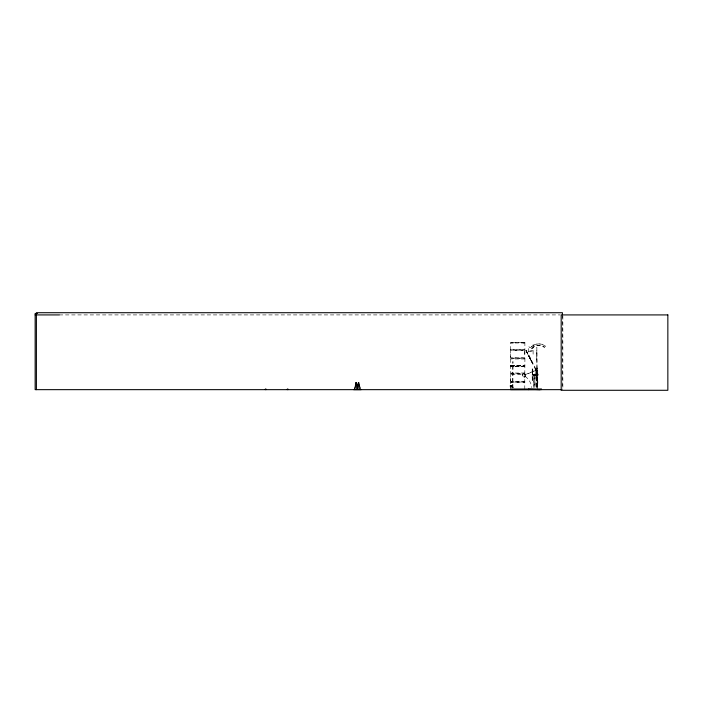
<?xml version="1.0" encoding="UTF-8"?>
<svg xmlns="http://www.w3.org/2000/svg" width="703" height="703" viewBox="0 0 703 703"><rect width="100%" height="100%" fill="white"/><g stroke="black" fill="none" stroke-linecap="round" stroke-linejoin="round"><path stroke-width="0.53" stroke-dasharray="3.52 2.64" d="M510.712 377.819L510.598 382.23M510.712 354.101L510.571 358.082L524.921 358.082L524.781 377.819M524.781 354.101L524.921 349.76L510.58 349.725L510.677 342.264L524.904 342.308L510.677 342.291M524.798 372.959L510.686 373.082L510.554 358.117M524.781 358.961L510.712 358.961M524.781 389.163L524.781 374.312L510.694 374.356L510.703 373.003M355.894 388.539L356.149 382.423L355.595 388.539M358.258 388.539L358.504 382.423M511.072 385.833C510.817 386.518 512.259 385.525 511.67 386.501M511.731 386.316L511.828 385.762L511.942 386.474M511.977 386.334L512.03 385.719L512.364 386.571M512.171 386.325L511.925 385.745M358.451 382.423L357.959 388.539L356.518 382.423L355.885 382.423L354.461 388.539M528.199 352.018C528.463 340.498 528.7 350.63 531.477 346.79A10.527 10.492 46.5 0 1 544.175 345.296L545.352 346.113L544.35 347.361L543.34 346.667A9.016 8.981 46.5 0 0 531.67 348.82C539.078 351.21 518.682 353.811 533.445 350.085M536.494 374.594L537.136 374.594M532.856 380.042L532.224 380.042L532.329 368.838M355.068 388.539L355.999 382.423L354.848 388.539M357.423 388.539L358.354 382.423L356.896 388.539M357.203 388.539L358.319 382.423M532.795 369.989L532.285 369.989M532.224 379.251L532.856 379.251M532.856 369.207L532.206 368.838L532.206 380.218L532.733 380.156L532.347 379.137M354.54 388.539L355.903 382.423M511.38 386.395L511.45 385.727M510.571 349.76L510.694 357.563L524.798 357.563L524.798 350.604L510.694 350.639M524.93 382.081L510.598 382.186L510.712 389.163M512.171 385.745L512.32 386.404M522.997 342.985L524.236 342.985M522.997 366.694L524.236 366.694M511.371 342.985L513.559 342.985M511.371 366.694L513.559 366.694M524.877 342.282L524.913 349.725M510.721 365.991L524.948 365.753L510.721 365.929M510.712 365.911L524.798 365.929M524.772 342.994L510.721 342.994M524.772 366.676L510.738 366.694M531.477 346.79L531.406 346.86A10.527 10.492 46.5 0 1 544.104 345.366L545.352 346.113M531.67 348.82L531.749 348.75A9.016 8.981 46.5 0 1 543.41 346.597L544.421 347.291M532.303 369.119L532.856 369.989L532.224 369.989M532.733 380.156L532.733 369.084M536.292 371.122C537.549 371.421 534.631 369.339 535.159 368.688M530.255 358.715L528.006 354.479L528.515 354.286L536.749 370.947L535.624 368.451L535.159 368.741M530.475 359.576L525.906 350.191L528.006 354.479M525.958 350.305L536.345 371.149M525.914 350.191L532.356 363.003M524.596 373.478C518.77 373.469 525.967 380.051 525.326 375.147C524.051 372.133 525.009 374.611 525.686 376.087M525.115 374.708L533.805 371.061L525.264 375.068M512.285 386.509L512.32 385.648M524.807 366.245L510.677 366.263M536.864 368.029L536.749 370.771L537.259 370.771M59.307 314.918L560.089 314.918M510.694 349.25L524.798 349.25M524.895 350.156L510.659 350.314M536.864 352.291L537.215 389.655M510.598 358.477L524.895 358.477M536.864 368.091L537.364 368.038L537.382 389.638M537.382 370.789L535.958 370.815L535.958 387.564M510.598 373.442L524.939 373.583M536.978 373.732L536.978 375.455M510.598 373.873L524.895 373.873M532.733 374.348L534.148 374.348M534.465 374.348L536.978 374.348M532.733 374.822L534.148 374.822M534.465 374.822L536.978 374.822M533.682 375.525L534.939 375.525M524.781 381.316L510.694 381.272L510.703 374.268M510.598 381.755L524.921 381.791M510.694 382.669L524.798 382.669M510.677 385.464L510.949 387.116M510.633 385.648L510.677 386.571M512.241 385.833L512.364 386.29M512.531 386.114L509.877 386L512.364 386.237M510.677 387.195L513.788 387.195M533.788 371.008C532.909 372.08 540.255 368.003 533.911 371.289M523.375 377.054L522.311 374.506A81.715 36.161 -27.6 0 1 531.802 387.599M532.347 363.003L529.078 356.351L529.895 358.012M526.02 350.138L528.138 354.4M530.238 358.671L532.25 363.056M529.746 357.678L530.993 360.226M360.305 388.539L358.873 382.423L358.249 382.423L356.816 388.539L356.316 382.423M360.226 388.539L358.864 382.423L359.918 388.539M356.5 382.423L357.862 388.539M357.555 388.539L356.447 382.423L357.493 389.559M358.767 382.423L359.857 389.559M359.163 388.539L358.671 382.423L358.864 388.539M356.254 382.423L356.509 388.539M562.857 315.999L562.857 389.655M562.426 314.918L562.426 389.655M537.145 370.789L537.145 389.638M536.978 387.564L536.864 347.423L536.74 361.79M536.363 370.789L536.363 389.638M536.24 370.789L536.187 389.655M536.125 370.789L536.073 387.564M534.816 387.485L534.465 373.952L533.682 375.209L533.682 387.485M534.702 375.525L534.702 387.485M533.911 375.525L533.797 387.485M533.102 344.54L533.102 356.245M512.909 387.951L512.909 361.535L512.68 387.951M535.405 374.594A272.869 57.576 0 0 1 536.67 387.59M510.721 365.446L524.781 365.455L510.738 365.455M536.117 375.815A1.415 1.415 0 0 0 538.234 374.594A1.415 1.415 0 0 0 536.117 373.372A1.415 1.415 0 0 0 536.117 375.815"/><path stroke-width="1.05" d="M528.577 389.225L539.957 389.655M37.347 313.503L35.15 313.503L35.15 389.655L561.328 389.655M35.15 314.918L59.263 314.918M510.65 389.383L541.301 389.383M562.426 314.918L562.426 312.712L36.389 312.712L36.389 389.655M528.656 389.19L528.656 389.655M361.166 389.655L353.6 389.655M287.949 389.031L287.949 389.655M287.325 389.031L287.325 389.655M265.971 389.031L265.971 389.655M265.339 389.031L265.339 389.655M667.85 314.918L561.187 314.918L561.187 390.288L667.85 390.288L667.85 314.918M541.301 389.154L510.65 389.154L510.65 389.655L541.301 389.594L541.275 389.154"/></g></svg>
